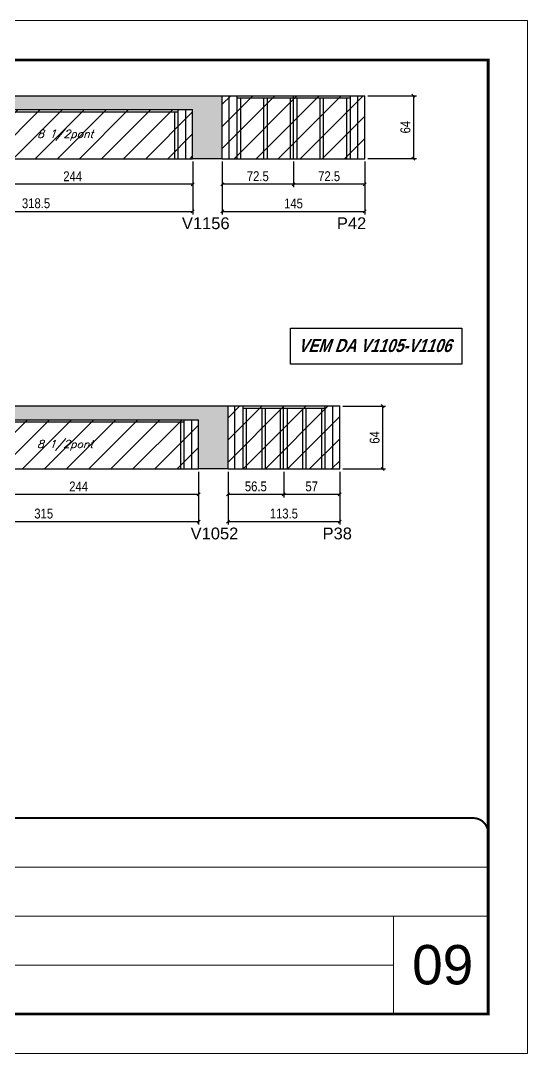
# Model space of a CAD drawing. Extents: x 3309 to 9563, y -2522 to 14608.
# Drawn here: x 4279 to 4794, y 11261 to 12311 of the extents above; entities that cross this region are included whole.
import ezdxf

# ---------------------------------------------------------------- set-up
doc = ezdxf.new("R2010")
doc.units = 0
doc.linetypes.add('CONTINUO', pattern=[0])
doc.linetypes.add('DASHED', pattern=[0.75, 0.5, -0.25])
for name, color, linetype in [('5', 5, 'Continuous'), ('COTA', 241, 'Continuous'), ('NOMENCLATURA', 7, 'Continuous'), ('Painéis', 200, 'Continuous'), ('SARR_2.2x7', 40, 'Continuous'), ('SARR_3.5x7', 81, 'Continuous'), ('texto', 7, 'Continuous')]:
    doc.layers.add(name, color=color, linetype=linetype)
for name, color, linetype, lineweight in [('CARIMBO', 255, 'Continuous', 9), ('Folhas', 255, 'Continuous', 9), ('Hachura', 251, 'Continuous', 9), ('SARRAFO DE PRESSAO', 251, 'DASHED', 9)]:
    doc.layers.add(name, color=color, linetype=linetype, lineweight=lineweight)
doc.styles.add('ARIAL', font='arial.ttf')
doc.styles.add('COTA TECNICA', font='techl___.ttf', dxfattribs={"height": 10})
doc.styles.add('Romans', font='romans.shx')
doc.styles.get("Standard").update_dxf_attribs({"font": 'arial.ttf'})
doc.styles.add('TECNICA', font='techb___.ttf', dxfattribs={"height": 10})
doc.dimstyles.new('PAINEL', dxfattribs={"dimtxt": 10, "dimasz": 3, "dimexe": 3, "dimexo": 3, "dimgap": 3, "dimtad": 1, "dimdec": 1, "dimzin": 12, "dimdsep": 46, "dimtxsty": 'COTA TECNICA', "dimblk1": 'OBLIQUE', "dimblk2": 'OBLIQUE', "dimsah": 1, "dimcen": 0.9, "dimclrd": 4, "dimclre": 4, "dimclrt": 240, "dimadec": 1, "dimazin": 3, "dimtfac": 1, "dimtdec": 1, "dimtmove": 0, "dimatfit": 3, "dimfxl": 1, "dimtolj": 1, "dimtzin": 12, "dimarcsym": 0})
pattern_1 = [(45, (-4267.635, 241.075), (-11.22532, 11.22532), [])]

# ---------------------------------------------------------------- blocks, each defined once
blk = doc.blocks.new('9999999999')
at = {"color": 30, "linetype": 'CONTINUO'}
for p, q in [((98564.6, 34379.6), (99584, 34379.6)), ((98564.6, 34329.8), (99488, 34329.8)), ((99584, 34329.8), (99488, 34329.8)), ((99488, 34329.8), (99488, 34230.2)), ((98564.6, 34280), (99488, 34280))]:
    blk.add_line(p, q, dxfattribs=at)
at = {"color": 30, "linetype": 'CONTINUO', "const_width": 2}
blk.add_lwpolyline([(99584, 34230.2), (99584, 34414.4, 0.414214), (99569, 34429.4), (98229, 34429.4, 0.414214), (98214, 34414.4), (98214, 34245.2, 0.414214), (98229, 34230.2), (99584, 34230.2)], format="xyb", dxfattribs=at)
at = {"layer": 'Folhas'}
blk.add_lwpolyline([(98139, 34190.2), (99624, 34190.2), (99624, 35240.2), (98139, 35240.2)], close=True, dxfattribs=at)
at = {"layer": 'Folhas', "color": 30, "const_width": 3}
blk.add_lwpolyline([(98214, 34230.2), (99584, 34230.2), (99584, 35200.2), (98214, 35200.2)], close=True, dxfattribs=at)
blk = doc.blocks.new('_Oblique')
at = {"color": 0, "linetype": 'ByBlock', "lineweight": -2}
blk.add_line((-0.5, -0.5), (0.5, 0.5), dxfattribs=at)
blk = doc.blocks.new('*D94')
at = {"layer": 'COTA', "color": 4, "linetype": 'ByBlock', "lineweight": -2, "transparency": 16777216}
for p, q in [((4490.1, 11851.9), (4490.1, 11798.3)), ((4603.6, 11851.9), (4603.6, 11798.3)), ((4490.1, 11801.3), (4603.6, 11801.3))]:
    blk.add_line(p, q, dxfattribs=at)
at = {"layer": 'Defpoints', "color": 0, "linetype": 'ByBlock', "transparency": 16777216}
for p in [(4490.1, 11854.9), (4603.6, 11854.9), (4603.6, 11801.3)]:
    blk.add_point(p, dxfattribs=at)
at = {"layer": 'COTA', "color": 4, "linetype": 'ByBlock', "lineweight": -2, "transparency": 16777216, "xscale": 3, "yscale": 3, "zscale": 3, "rotation": 180}
blk.add_blockref('_Oblique', (4490.1, 11801.3), dxfattribs=at)
at = {"layer": 'COTA', "color": 4, "linetype": 'ByBlock', "lineweight": -2, "transparency": 16777216, "xscale": 3, "yscale": 3, "zscale": 3}
blk.add_blockref('_Oblique', (4603.6, 11801.3), dxfattribs=at)
at = {"layer": 'COTA', "color": 240, "linetype": 'ByBlock', "transparency": 16777216, "insert": (4546.8, 11809.5), "char_height": 10, "attachment_point": 5, "style": 'COTA TECNICA'}
blk.add_mtext('\\A1;113.5', dxfattribs=at)
blk = doc.blocks.new('*D95')
at = {"layer": 'COTA', "color": 4, "lineweight": -2, "transparency": 16777216}
for p, q in [((4546.6, 11851.9), (4546.6, 11826)), ((4603.6, 11851.9), (4603.6, 11826)), ((4603.6, 11829), (4546.6, 11829))]:
    blk.add_line(p, q, dxfattribs=at)
at = {"layer": 'Defpoints', "color": 0, "transparency": 16777216}
for p in [(4546.6, 11854.9), (4603.6, 11854.9), (4546.6, 11829)]:
    blk.add_point(p, dxfattribs=at)
at = {"layer": 'COTA', "color": 4, "lineweight": -2, "transparency": 16777216, "xscale": 3, "yscale": 3, "zscale": 3, "rotation": 180}
blk.add_blockref('_Oblique', (4546.6, 11829), dxfattribs=at)
at = {"layer": 'COTA', "color": 4, "lineweight": -2, "transparency": 16777216, "xscale": 3, "yscale": 3, "zscale": 3}
blk.add_blockref('_Oblique', (4603.6, 11829), dxfattribs=at)
at = {"layer": 'COTA', "color": 240, "transparency": 16777216, "insert": (4575.1, 11837.1), "char_height": 10, "attachment_point": 5, "style": 'COTA TECNICA'}
blk.add_mtext('\\A1;57', dxfattribs=at)
blk = doc.blocks.new('*D96')
at = {"layer": 'COTA', "color": 4, "lineweight": -2, "transparency": 16777216}
for p, q in [((4490.1, 11851.9), (4490.1, 11826)), ((4546.6, 11851.9), (4546.6, 11826)), ((4546.6, 11829), (4490.1, 11829))]:
    blk.add_line(p, q, dxfattribs=at)
at = {"layer": 'Defpoints', "color": 0, "transparency": 16777216}
for p in [(4490.1, 11854.9), (4546.6, 11854.9), (4490.1, 11829)]:
    blk.add_point(p, dxfattribs=at)
at = {"layer": 'COTA', "color": 4, "lineweight": -2, "transparency": 16777216, "xscale": 3, "yscale": 3, "zscale": 3, "rotation": 180}
blk.add_blockref('_Oblique', (4490.1, 11829), dxfattribs=at)
at = {"layer": 'COTA', "color": 4, "lineweight": -2, "transparency": 16777216, "xscale": 3, "yscale": 3, "zscale": 3}
blk.add_blockref('_Oblique', (4546.6, 11829), dxfattribs=at)
at = {"layer": 'COTA', "color": 240, "transparency": 16777216, "insert": (4518.3, 11837.1), "char_height": 10, "attachment_point": 5, "style": 'COTA TECNICA'}
blk.add_mtext('\\A1;56.5', dxfattribs=at)
blk = doc.blocks.new('*D91')
at = {"layer": 'COTA', "color": 4, "linetype": 'ByBlock', "lineweight": -2, "transparency": 16777216}
for p, q in [((4145.1, 11851.9), (4145.1, 11798.3)), ((4460.1, 11851.9), (4460.1, 11798.3)), ((4145.1, 11801.3), (4460.1, 11801.3))]:
    blk.add_line(p, q, dxfattribs=at)
at = {"layer": 'Defpoints', "color": 0, "linetype": 'ByBlock', "transparency": 16777216}
for p in [(4145.1, 11854.9), (4460.1, 11854.9), (4460.1, 11801.3)]:
    blk.add_point(p, dxfattribs=at)
at = {"layer": 'COTA', "color": 4, "linetype": 'ByBlock', "lineweight": -2, "transparency": 16777216, "xscale": 3, "yscale": 3, "zscale": 3, "rotation": 180}
blk.add_blockref('_Oblique', (4145.1, 11801.3), dxfattribs=at)
at = {"layer": 'COTA', "color": 4, "linetype": 'ByBlock', "lineweight": -2, "transparency": 16777216, "xscale": 3, "yscale": 3, "zscale": 3}
blk.add_blockref('_Oblique', (4460.1, 11801.3), dxfattribs=at)
at = {"layer": 'COTA', "color": 240, "linetype": 'ByBlock', "transparency": 16777216, "insert": (4302.6, 11809.5), "char_height": 10, "attachment_point": 5, "style": 'COTA TECNICA'}
blk.add_mtext('\\A1;315', dxfattribs=at)
blk = doc.blocks.new('*D92')
at = {"layer": 'COTA', "color": 4, "lineweight": -2, "transparency": 16777216}
for p, q in [((4216.1, 11851.9), (4216.1, 11826)), ((4460.1, 11851.9), (4460.1, 11826)), ((4460.1, 11829), (4216.1, 11829))]:
    blk.add_line(p, q, dxfattribs=at)
at = {"layer": 'Defpoints', "color": 0, "transparency": 16777216}
for p in [(4216.1, 11854.9), (4460.1, 11854.9), (4216.1, 11829)]:
    blk.add_point(p, dxfattribs=at)
at = {"layer": 'COTA', "color": 4, "lineweight": -2, "transparency": 16777216, "xscale": 3, "yscale": 3, "zscale": 3, "rotation": 180}
blk.add_blockref('_Oblique', (4216.1, 11829), dxfattribs=at)
at = {"layer": 'COTA', "color": 4, "lineweight": -2, "transparency": 16777216, "xscale": 3, "yscale": 3, "zscale": 3}
blk.add_blockref('_Oblique', (4460.1, 11829), dxfattribs=at)
at = {"layer": 'COTA', "color": 240, "transparency": 16777216, "insert": (4338.1, 11837.1), "char_height": 10, "attachment_point": 5, "style": 'COTA TECNICA'}
blk.add_mtext('\\A1;244', dxfattribs=at)
blk = doc.blocks.new('*D97')
at = {"layer": 'COTA', "color": 4, "lineweight": -2, "transparency": 16777216}
for p, q in [((4606.6, 11918.9), (4650.2, 11918.9)), ((4647.2, 11918.9), (4647.2, 11854.9)), ((4606.6, 11854.9), (4650.2, 11854.9))]:
    blk.add_line(p, q, dxfattribs=at)
at = {"layer": 'Defpoints', "color": 0, "transparency": 16777216}
for p in [(4603.6, 11918.9, 0), (4603.6, 11854.9, 0), (4647.2, 11854.9)]:
    blk.add_point(p, dxfattribs=at)
at = {"layer": 'COTA', "color": 4, "lineweight": -2, "transparency": 16777216, "xscale": 3, "yscale": 3, "zscale": 3}
for p, rotation in [((4647.2, 11918.9), 90), ((4647.2, 11854.9), 270)]:
    blk.add_blockref('_Oblique', p, dxfattribs=dict(at, rotation=rotation))
at = {"layer": 'COTA', "color": 240, "transparency": 16777216, "insert": (4639.1, 11886.9), "char_height": 10, "attachment_point": 5, "rotation": 90, "style": 'COTA TECNICA'}
blk.add_mtext('\\A1;64', dxfattribs=at)
blk = doc.blocks.new('*D101')
at = {"layer": 'COTA', "color": 4, "linetype": 'ByBlock', "lineweight": -2, "transparency": 16777216}
for p, q in [((4484.1, 12167.4), (4484.1, 12113.7)), ((4629.1, 12167.4), (4629.1, 12113.7)), ((4484.1, 12116.7), (4629.1, 12116.7))]:
    blk.add_line(p, q, dxfattribs=at)
at = {"layer": 'Defpoints', "color": 0, "linetype": 'ByBlock', "transparency": 16777216}
for p in [(4484.1, 12170.4), (4629.1, 12170.4), (4629.1, 12116.7)]:
    blk.add_point(p, dxfattribs=at)
at = {"layer": 'COTA', "color": 4, "linetype": 'ByBlock', "lineweight": -2, "transparency": 16777216, "xscale": 3, "yscale": 3, "zscale": 3, "rotation": 180}
blk.add_blockref('_Oblique', (4484.1, 12116.7), dxfattribs=at)
at = {"layer": 'COTA', "color": 4, "linetype": 'ByBlock', "lineweight": -2, "transparency": 16777216, "xscale": 3, "yscale": 3, "zscale": 3}
blk.add_blockref('_Oblique', (4629.1, 12116.7), dxfattribs=at)
at = {"layer": 'COTA', "color": 240, "linetype": 'ByBlock', "transparency": 16777216, "insert": (4556.6, 12124.8), "char_height": 10, "attachment_point": 5, "style": 'COTA TECNICA'}
blk.add_mtext('\\A1;145', dxfattribs=at)
blk = doc.blocks.new('*D102')
at = {"layer": 'COTA', "color": 4, "lineweight": -2, "transparency": 16777216}
for p, q in [((4556.6, 12167.4), (4556.6, 12141.4)), ((4629.1, 12167.4), (4629.1, 12141.4)), ((4629.1, 12144.4), (4556.6, 12144.4))]:
    blk.add_line(p, q, dxfattribs=at)
at = {"layer": 'Defpoints', "color": 0, "transparency": 16777216}
for p in [(4556.6, 12170.4), (4629.1, 12170.4), (4556.6, 12144.4)]:
    blk.add_point(p, dxfattribs=at)
at = {"layer": 'COTA', "color": 4, "lineweight": -2, "transparency": 16777216, "xscale": 3, "yscale": 3, "zscale": 3, "rotation": 180}
blk.add_blockref('_Oblique', (4556.6, 12144.4), dxfattribs=at)
at = {"layer": 'COTA', "color": 4, "lineweight": -2, "transparency": 16777216, "xscale": 3, "yscale": 3, "zscale": 3}
blk.add_blockref('_Oblique', (4629.1, 12144.4), dxfattribs=at)
at = {"layer": 'COTA', "color": 240, "transparency": 16777216, "insert": (4592.8, 12152.5), "char_height": 10, "attachment_point": 5, "style": 'COTA TECNICA'}
blk.add_mtext('\\A1;72.5', dxfattribs=at)
blk = doc.blocks.new('*D103')
at = {"layer": 'COTA', "color": 4, "lineweight": -2, "transparency": 16777216}
for p, q in [((4484.1, 12167.4), (4484.1, 12141.4)), ((4556.6, 12167.4), (4556.6, 12141.4)), ((4556.6, 12144.4), (4484.1, 12144.4))]:
    blk.add_line(p, q, dxfattribs=at)
at = {"layer": 'Defpoints', "color": 0, "transparency": 16777216}
for p in [(4484.1, 12170.4), (4556.6, 12170.4), (4484.1, 12144.4)]:
    blk.add_point(p, dxfattribs=at)
at = {"layer": 'COTA', "color": 4, "lineweight": -2, "transparency": 16777216, "xscale": 3, "yscale": 3, "zscale": 3, "rotation": 180}
blk.add_blockref('_Oblique', (4484.1, 12144.4), dxfattribs=at)
at = {"layer": 'COTA', "color": 4, "lineweight": -2, "transparency": 16777216, "xscale": 3, "yscale": 3, "zscale": 3}
blk.add_blockref('_Oblique', (4556.6, 12144.4), dxfattribs=at)
at = {"layer": 'COTA', "color": 240, "transparency": 16777216, "insert": (4520.3, 12152.5), "char_height": 10, "attachment_point": 5, "style": 'COTA TECNICA'}
blk.add_mtext('\\A1;72.5', dxfattribs=at)
blk = doc.blocks.new('*D104')
at = {"layer": 'COTA', "color": 4, "linetype": 'ByBlock', "lineweight": -2, "transparency": 16777216}
for p, q in [((4135.6, 12167.4), (4135.6, 12113.7)), ((4454.1, 12167.4), (4454.1, 12113.7)), ((4135.6, 12116.7), (4454.1, 12116.7))]:
    blk.add_line(p, q, dxfattribs=at)
at = {"layer": 'Defpoints', "color": 0, "linetype": 'ByBlock', "transparency": 16777216}
for p in [(4135.6, 12170.4), (4454.1, 12170.4), (4454.1, 12116.7)]:
    blk.add_point(p, dxfattribs=at)
at = {"layer": 'COTA', "color": 4, "linetype": 'ByBlock', "lineweight": -2, "transparency": 16777216, "xscale": 3, "yscale": 3, "zscale": 3, "rotation": 180}
blk.add_blockref('_Oblique', (4135.6, 12116.7), dxfattribs=at)
at = {"layer": 'COTA', "color": 4, "linetype": 'ByBlock', "lineweight": -2, "transparency": 16777216, "xscale": 3, "yscale": 3, "zscale": 3}
blk.add_blockref('_Oblique', (4454.1, 12116.7), dxfattribs=at)
at = {"layer": 'COTA', "color": 240, "linetype": 'ByBlock', "transparency": 16777216, "insert": (4294.8, 12125), "char_height": 10, "attachment_point": 5, "style": 'COTA TECNICA'}
blk.add_mtext('\\A1;318.5', dxfattribs=at)
blk = doc.blocks.new('*D105')
at = {"layer": 'COTA', "color": 4, "lineweight": -2, "transparency": 16777216}
for p, q in [((4210.1, 12167.4), (4210.1, 12141.4)), ((4454.1, 12167.4), (4454.1, 12141.4)), ((4454.1, 12144.4), (4210.1, 12144.4))]:
    blk.add_line(p, q, dxfattribs=at)
at = {"layer": 'Defpoints', "color": 0, "transparency": 16777216}
for p in [(4210.1, 12170.4), (4454.1, 12170.4), (4210.1, 12144.4)]:
    blk.add_point(p, dxfattribs=at)
at = {"layer": 'COTA', "color": 4, "lineweight": -2, "transparency": 16777216, "xscale": 3, "yscale": 3, "zscale": 3, "rotation": 180}
blk.add_blockref('_Oblique', (4210.1, 12144.4), dxfattribs=at)
at = {"layer": 'COTA', "color": 4, "lineweight": -2, "transparency": 16777216, "xscale": 3, "yscale": 3, "zscale": 3}
blk.add_blockref('_Oblique', (4454.1, 12144.4), dxfattribs=at)
at = {"layer": 'COTA', "color": 240, "transparency": 16777216, "insert": (4332.1, 12152.5), "char_height": 10, "attachment_point": 5, "style": 'COTA TECNICA'}
blk.add_mtext('\\A1;244', dxfattribs=at)
blk = doc.blocks.new('*D126')
at = {"layer": 'COTA', "color": 4, "lineweight": -2, "transparency": 16777216}
for p, q in [((4632.1, 12234.4), (4681.5, 12234.4)), ((4678.5, 12234.4), (4678.5, 12170.4)), ((4632.1, 12170.4), (4681.5, 12170.4))]:
    blk.add_line(p, q, dxfattribs=at)
at = {"layer": 'Defpoints', "color": 0, "transparency": 16777216}
for p in [(4629.1, 12234.4, 0), (4629.1, 12170.4, 0), (4678.5, 12170.4)]:
    blk.add_point(p, dxfattribs=at)
at = {"layer": 'COTA', "color": 4, "lineweight": -2, "transparency": 16777216, "xscale": 3, "yscale": 3, "zscale": 3}
for p, rotation in [((4678.5, 12234.4), 90), ((4678.5, 12170.4), 270)]:
    blk.add_blockref('_Oblique', p, dxfattribs=dict(at, rotation=rotation))
at = {"layer": 'COTA', "color": 240, "transparency": 16777216, "insert": (4670.4, 12202.4), "char_height": 10, "attachment_point": 5, "rotation": 90, "style": 'COTA TECNICA'}
blk.add_mtext('\\A1;64', dxfattribs=at)

msp = doc.modelspace()

# ---------------------------------------------------------------- hatches: boundary and pattern name
at = {"layer": 'COTA'}
h = msp.add_hatch(dxfattribs=at)
h.set_pattern_fill('AR-CONC', color=256, scale=0.03)
h.set_pattern_definition([(50, (0, 36.7642), (5.46554, -0.4781726), [0.5715, -6.2865]), (355, (0, 36.764), (-1.0573026, 5.7317054), [0.4572, -5.0292175]), (100.451445, (0.4555, 36.7244), (4.4082374, 5.2535326), [0.4857003, -5.3427073]), (46.1842, (0, 38.288), (8.1323712, -1.26127), [0.85725, -9.42975]), (96.63556, (0.678, 38.183), (7.122124, 7.4227837), [0.7285507, -8.014068]), (351.18415, (0, 38.288), (7.122124, 7.422784), [0.685799, -7.543792]), (21, (0.762, 37.9072), (4.5484317, -3.067956), [0.5715, -6.2865]), (326, (0.762, 37.907), (1.8540609, 5.525639), [0.4572, -5.0292]), (71.451445, (1.141, 37.6516), (6.4024926, 2.457683), [0.4857003, -5.3426981]), (37.5, (0, 36.7642), (0.0926581, 2.53665117), [0, -4.96824, 0, -5.1054, 0, -5.04825]), (7.5, (0, 36.7642), (2.0045899, 3.00541724), [0, -2.91084, 0, -4.85394, 0, -1.92405]), (327.5, (-1.6993, 36.7642), (4.06771786, -0.17186232), [0, -1.905, 0, -5.9436, 0, -7.8867]), (317.5, (-2.4613, 36.7642), (4.4438754, 0.7627947), [0, -2.4765, 0, -3.94716, 0, -5.6007])])
h.paths.add_polyline_path([(4105.6, 12170.35), (4135.6, 12170.35), (4135.6, 12220.35), (4454.06, 12220.35), (4454.06, 12170.35), (4484.06, 12170.35), (4484.06, 12234.35), (3454.1, 12234.35), (3454.1, 12220.35), (4105.6, 12220.35)])
h = msp.add_hatch(dxfattribs=at)
h.set_pattern_fill('AR-CONC', color=256, scale=0.03)
h.set_pattern_definition([(50, (0, 64.0384), (5.46554, -0.4781726), [0.5715, -6.2865]), (355, (0, 64.0384), (-1.0573026, 5.7317054), [0.4572, -5.0292175]), (100.451445, (0.4555, 63.9986), (4.4082374, 5.2535326), [0.4857003, -5.3427073]), (46.1842, (0, 65.5624), (8.1323712, -1.26127), [0.85725, -9.42975]), (96.63556, (0.678, 65.457), (7.122124, 7.4227837), [0.7285507, -8.014068]), (351.18415, (0, 65.5624), (7.122124, 7.422784), [0.685799, -7.543792]), (21, (0.762, 65.1814), (4.5484317, -3.067956), [0.5715, -6.2865]), (326, (0.762, 65.1814), (1.8540609, 5.525639), [0.4572, -5.0292]), (71.451445, (1.141, 64.926), (6.4024926, 2.457683), [0.4857003, -5.3426981]), (37.5, (0, 64.0384), (0.0926581, 2.53665117), [0, -4.96824, 0, -5.1054, 0, -5.04825]), (7.5, (0, 64.0384), (2.0045899, 3.00541724), [0, -2.91084, 0, -4.85394, 0, -1.92405]), (327.5, (-1.6993, 64.0384), (4.06771786, -0.17186232), [0, -1.905, 0, -5.9436, 0, -7.8867]), (317.5, (-2.4613, 64.0384), (4.4438754, 0.7627947), [0, -2.4765, 0, -3.94716, 0, -5.6007])])
h.paths.add_polyline_path([(4460.06, 11854.95), (4490.06, 11854.95), (4490.06, 11918.95), (3454.1, 11918.95), (3454.1, 11904.95), (4115.1, 11904.95), (4115.1, 11854.95), (4145.1, 11854.95), (4145.1, 11904.95), (4460.06, 11904.95)])
at = {"layer": 'Hachura'}
h = msp.add_hatch(dxfattribs=at)
h.set_pattern_fill('ANSI31', color=256, scale=5)
h.set_pattern_definition(pattern_1)
h.paths.add_polyline_path([(4556.56, 12234.35), (4484.06, 12234.35), (4484.06, 12170.35), (4556.56, 12170.35)])
h.paths.add_polyline_path([(4629.06, 12234.35), (4556.56, 12234.35), (4556.56, 12170.35), (4629.06, 12170.35)])
h = msp.add_hatch(dxfattribs=at)
h.set_pattern_fill('ANSI31', color=256, scale=5)
h.set_pattern_definition(pattern_1)
h.paths.add_polyline_path([(4135.6, 12220.35), (4135.6, 12170.35), (4210.06, 12170.35), (4210.06, 12220.35)])
h.paths.add_polyline_path([(4210.06, 12220.35), (4210.06, 12170.35), (4454.06, 12170.35), (4454.06, 12220.35)])
h = msp.add_hatch(dxfattribs=at)
h.set_pattern_fill('ANSI31', color=256, scale=5)
h.set_pattern_definition([(45, (458.076, -297.184), (-11.22532, 11.22532), [])])
h.paths.add_polyline_path([(4216.06, 11904.95), (4145.1, 11904.95), (4145.1, 11854.95), (4216.06, 11854.95)])
h.paths.add_polyline_path([(4460.06, 11904.95), (4216.06, 11904.95), (4216.06, 11854.95), (4460.06, 11854.95)])
h.paths.add_polyline_path([(4546.56, 11918.95), (4490.06, 11918.95), (4490.06, 11854.95), (4546.56, 11854.95)])
h.paths.add_polyline_path([(4603.56, 11918.95), (4546.56, 11918.95), (4546.56, 11854.95), (4603.56, 11854.95)])

# ---------------------------------------------------------------- linework, layer by layer
at = {"layer": 'COTA'}
for p, q in [((3454.1, 12234.35, 0), (4484.06, 12234.35, 0)), ((4484.06, 12170.35, 0), (4454.06, 12170.35, 0)), ((3454.1, 11918.95, 0), (4490.06, 11918.95, 0)), ((4490.06, 11854.95, 0), (4460.06, 11854.95, 0))]:
    msp.add_line(p, q, dxfattribs=at)
at = {"layer": 'NOMENCLATURA', "elevation": 0}
msp.add_lwpolyline([(4553.54, 11997.95), (4727.74, 11997.95), (4727.74, 11961.49), (4553.54, 11961.49)], close=True, dxfattribs=at)
at = {"layer": 'Painéis', "linetype": 'ByBlock'}
for p, q in [((4484.06, 12234.35, 0), (4629.06, 12234.35, 0)), ((4484.06, 12170.35, 0), (4484.06, 12234.35, 0)), ((4556.56, 12170.35, 0), (4556.56, 12234.35, 0)), ((4629.06, 12170.35, 0), (4629.06, 12234.35, 0)), ((4135.6, 12220.35, 0), (4454.06, 12220.35, 0)), ((4454.06, 12170.35, 0), (4454.06, 12220.35, 0)), ((4135.6, 12170.35, 0), (4454.06, 12170.35, 0)), ((4484.06, 12170.35, 0), (4629.06, 12170.35, 0)), ((4490.06, 11918.95, 0), (4603.56, 11918.95, 0)), ((4490.06, 11854.95, 0), (4490.06, 11918.95, 0)), ((4546.56, 11854.95, 0), (4546.56, 11918.95, 0)), ((4603.56, 11854.95, 0), (4603.56, 11918.95, 0)), ((4145.1, 11904.95, 0), (4460.06, 11904.95, 0)), ((4460.06, 11854.95, 0), (4460.06, 11904.95, 0)), ((4145.1, 11854.95, 0), (4460.06, 11854.95, 0)), ((4490.06, 11854.95, 0), (4603.56, 11854.95, 0))]:
    msp.add_line(p, q, dxfattribs=at)
at = {"layer": 'SARR_2.2x7', "linetype": 'Continuous'}
for p, q in [((4491.06, 12170.35, 0), (4491.06, 12234.35, 0)), ((4622.06, 12170.35, 0), (4622.06, 12234.35, 0)), ((4499.06, 12232.15, 0), (4556.56, 12232.15, 0)), ((4556.56, 12232.15, 0), (4614.06, 12232.15, 0)), ((4210.06, 12218.15, 0), (4439.06, 12218.15, 0)), ((4447.06, 12170.35, 0), (4447.06, 12220.35, 0)), ((4497.06, 11854.95, 0), (4497.06, 11918.95, 0)), ((4596.56, 11854.95, 0), (4596.56, 11918.95, 0)), ((4505.06, 11916.75, 0), (4546.56, 11916.75, 0)), ((4546.56, 11916.75, 0), (4588.56, 11916.75, 0)), ((4216.06, 11902.75, 0), (4445.06, 11902.75, 0)), ((4453.06, 11854.95, 0), (4453.06, 11904.95, 0))]:
    msp.add_line(p, q, dxfattribs=at)
at = {"layer": 'SARR_3.5x7'}
for p, q in [((4499.06, 12234.35, 0), (4499.06, 12170.35, 0)), ((4614.06, 12234.35, 0), (4614.06, 12170.35, 0)), ((4502.56, 12232.15, 0), (4502.56, 12170.35, 0)), ((4526.24, 12232.15, 0), (4526.24, 12170.35, 0)), ((4529.74, 12232.15, 0), (4529.74, 12170.35, 0)), ((4553.06, 12232.15, 0), (4553.06, 12170.35, 0)), ((4560.06, 12232.15, 0), (4560.06, 12170.35, 0)), ((4583.38, 12232.15, 0), (4583.38, 12170.35, 0)), ((4586.88, 12232.15, 0), (4586.88, 12170.35, 0)), ((4610.56, 12232.15, 0), (4610.56, 12170.35, 0)), ((4435.56, 12218.15, 0), (4435.56, 12170.35, 0)), ((4439.06, 12220.35, 0), (4439.06, 12170.35, 0)), ((4505.06, 11918.95, 0), (4505.06, 11854.95, 0)), ((4588.56, 11918.95, 0), (4588.56, 11854.95, 0)), ((4508.56, 11916.75, 0), (4508.56, 11854.95, 0)), ((4524.44, 11916.75, 0), (4524.44, 11854.95, 0)), ((4527.94, 11916.75, 0), (4527.94, 11854.95, 0)), ((4543.06, 11916.75, 0), (4543.06, 11854.95, 0)), ((4550.06, 11916.75, 0), (4550.06, 11854.95, 0)), ((4565.69, 11916.75, 0), (4565.69, 11854.95, 0)), ((4569.19, 11916.75, 0), (4569.19, 11854.95, 0)), ((4585.06, 11916.75, 0), (4585.06, 11854.95, 0)), ((4441.56, 11902.75, 0), (4441.56, 11854.95, 0)), ((4445.06, 11904.95, 0), (4445.06, 11854.95, 0))]:
    msp.add_line(p, q, dxfattribs=at)

# ---------------------------------------------------------------- block references
at = {"layer": 'SARRAFO DE PRESSAO', "color": 6, "linetype": 'ByBlock'}
msp.add_blockref('9999999999', (-94829.61, -22929.5), dxfattribs=at)

# ---------------------------------------------------------------- texts
at = {"layer": '5', "linetype": 'Continuous'}
for s, p in [('V1156', (4443.15, 12098.72, 0)), ('P42', (4600.75, 12098.72, 0)), ('V1052', (4452.01, 11783.31, 0)), ('P38', (4586.18, 11783.31, 0))]:
    msp.add_text(s, height=12, rotation=0.00004, dxfattribs=at).set_placement(p)
at = {"layer": 'CARIMBO', "style": 'ARIAL'}
msp.add_text('09', height=40, dxfattribs=at).set_placement((4677.23, 11330.85))
at = {"layer": 'NOMENCLATURA', "insert": (4639.16, 11986.98), "char_height": 13.2, "width": 300.2766, "attachment_point": 2, "style": 'TECNICA'}
msp.add_mtext('{\\Q19;VEM DA V1105-V1106}', dxfattribs=at)
at = {"layer": 'texto', "color": 2, "char_height": 8, "attachment_point": 5, "style": 'Romans'}
for insert in [(4324.56, 12194.35, 0), (4324.31, 11878.95, 0)]:
    msp.add_mtext('{\\Q19;\\C256;8 1/2pont}', dxfattribs=dict(at, insert=insert))

# ---------------------------------------------------------------- dimensions: what is measured, and where the dimension line sits
at = {"layer": 'COTA'}
for base, p1, p2, angle, picture, middle in [((4678.49, 12170.35), (4629.06, 12234.35, 0), (4629.06, 12170.35, 0), 90, '*D126', (4670.39, 12202.35)), ((4210.06, 12144.44, 0), (4454.06, 12170.35, 0), (4210.06, 12170.35, 0), 180, '*D105', (4332.06, 12152.51, 0)), ((4556.56, 12144.44, 0), (4629.06, 12170.35, 0), (4556.56, 12170.35, 0), 180, '*D102', (4592.81, 12152.55, 0)), ((4647.18, 11854.95), (4603.56, 11918.95, 0), (4603.56, 11854.95, 0), 90, '*D97', (4639.08, 11886.95)), ((4216.06, 11829.03, 0), (4460.06, 11854.95, 0), (4216.06, 11854.95, 0), 180, '*D92', (4338.06, 11837.11, 0)), ((4546.56, 11829.03, 0), (4603.56, 11854.95, 0), (4546.56, 11854.95, 0), 180, '*D95', (4575.06, 11837.14, 0))]:
    dim = msp.add_linear_dim(base=base, p1=p1, p2=p2, angle=angle, dimstyle='PAINEL', dxfattribs=at)
    dim.commit()
    dim.dimension.update_dxf_attribs({"geometry": picture, "text_midpoint": middle})
at = {"layer": 'COTA', "linetype": 'ByBlock'}
for base, p1, p2, picture, middle in [((4454.06, 12116.73, 0), (4135.6, 12170.35, 0), (4454.06, 12170.35, 0), '*D104', (4294.83, 12124.97, 0)), ((4629.06, 12116.73, 0), (4484.06, 12170.35, 0), (4629.06, 12170.35, 0), '*D101', (4556.56, 12124.84, 0)), ((4460.06, 11801.32, 0), (4145.1, 11854.95, 0), (4460.06, 11854.95, 0), '*D91', (4302.58, 11809.54, 0)), ((4603.56, 11801.32, 0), (4490.06, 11854.95, 0), (4603.56, 11854.95, 0), '*D94', (4546.81, 11809.54, 0))]:
    dim = msp.add_linear_dim(base=base, p1=p1, p2=p2, dimstyle='PAINEL', dxfattribs=at)
    dim.commit()
    dim.dimension.update_dxf_attribs({"geometry": picture, "text_midpoint": middle})
at = {"layer": 'COTA'}
for base, p1, p2, picture, middle in [((4484.06, 12144.44, 0), (4556.56, 12170.35, 0), (4484.06, 12170.35, 0), '*D103', (4520.31, 12152.55, 0)), ((4490.06, 11829.03, 0), (4546.56, 11854.95, 0), (4490.06, 11854.95, 0), '*D96', (4518.31, 11837.14, 0))]:
    dim = msp.add_linear_dim(base=base, p1=p1, p2=p2, angle=180, dimstyle='PAINEL', override={"dimtmove": 1}, dxfattribs=at)
    dim.commit()
    dim.dimension.update_dxf_attribs({"geometry": picture, "text_midpoint": middle})

doc.saveas('drawing.dxf')
